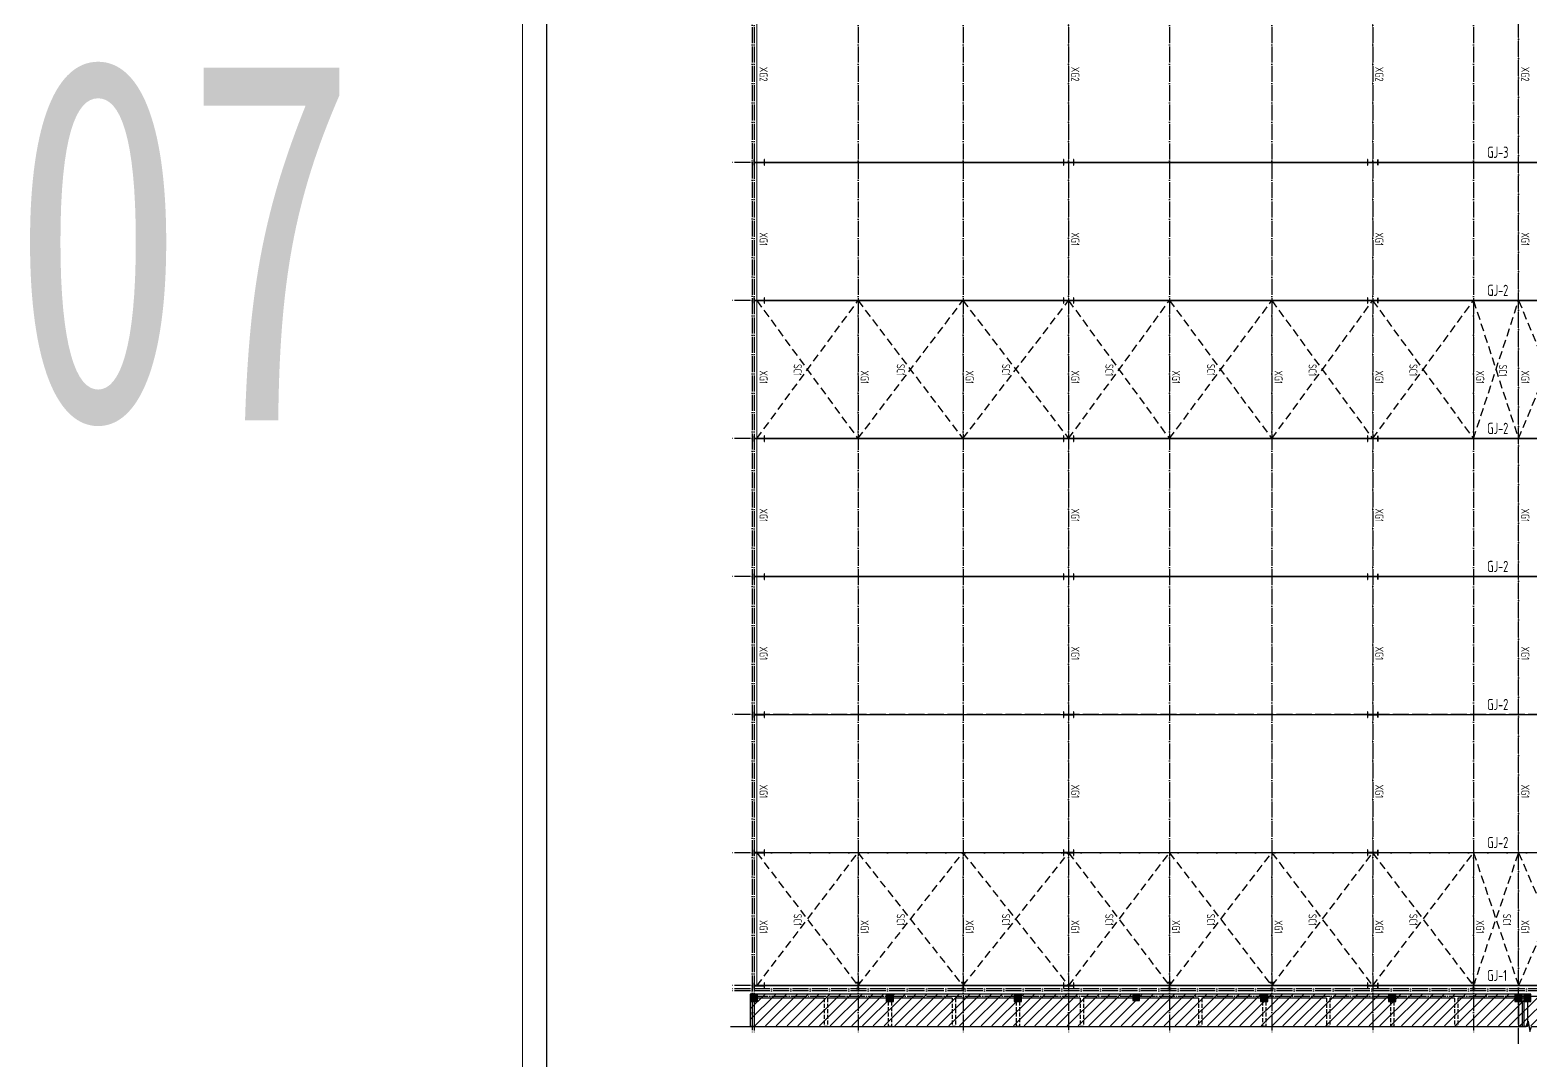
# Model space of a CAD drawing. Extents: x 447413 to 2975780, y -1432727 to 1301644.
# Drawn here: x 2222962 to 2316756, y -302269 to -237819 of the extents above; entities that cross this region are included whole.
import ezdxf
from ezdxf.enums import TextEntityAlignment as Align

# ---------------------------------------------------------------- set-up
doc = ezdxf.new("R2010")
doc.units = 0
doc.header["$LTSCALE"] = 1000
doc.header["$MEASUREMENT"] = 0
for name, pattern in [('DASH', [0.35, 0.25, -0.1]), ('DASHED', [0.75, 0.5, -0.25]), ('DOTE', [2.42, 2, -0.2, 0.02, -0.2])]:
    doc.linetypes.add(name, pattern=pattern)
for name, color, linetype in [('3T_WOOD', 21, 'Continuous'), ('COLUMN', 9, 'Continuous'), ('DIM_SYMB', 3, 'Continuous'), ('DOTE', 1, 'Continuous'), ('PUB_HATCH', 8, 'Continuous'), ('SC', 2, 'Continuous'), ('XG', 5, 'Continuous'), ('图框', 253, 'Continuous'), ('图纸编号', 6, 'Continuous'), ('柱子', 3, 'Continuous')]:
    doc.layers.add(name, color=color, linetype=linetype)
doc.layers.add('WALL', color=140, linetype='Continuous', lineweight=25)
doc.layers.add('钢梁', color=141, linetype='Continuous', lineweight=18)
doc.styles.add('宋体', font='', dxfattribs={"height": 35})
doc.styles.add('楷体', font='tssdeng.shx', dxfattribs={"bigfont": 'hztxt.shx'})
doc.styles.get('宋体').set_extended_font_data('SimSun')

# ---------------------------------------------------------------- blocks, each defined once
blk = doc.blocks.new('A$C6B0021A6')
at = {"layer": '图框', "color": 2, "const_width": 40, "elevation": -84000}
blk.add_lwpolyline([(20, 84120), (118920, 84120), (118920, 20), (20, 20)], close=True, dxfattribs=at)
at = {"layer": '图框', "color": 153, "const_width": 58, "elevation": -84000}
blk.add_lwpolyline([(111420, 1020), (2520, 1020), (2520, 83120), (111420, 83120)], close=True, dxfattribs=at)
blk = doc.blocks.new('_FZH')
blk.add_lwpolyline([(-0.5, -0.5), (0.5, -0.5), (0.5, 0.5), (-0.5, 0.5)], close=True)
at = {"layer": 'PUB_HATCH'}
blk.add_solid([(-0.5, -0.5), (0.5, -0.5), (-0.5, 0.5), (0.5, 0.5)], dxfattribs=at)

msp = doc.modelspace()

# ---------------------------------------------------------------- hatches: boundary and pattern name
at = {"layer": 'PUB_HATCH'}
h = msp.add_hatch(dxfattribs=at)
h.set_pattern_fill('ANSI31', color=256, scale=300, style=0)
h.set_pattern_definition([(45, (2031895.8, -231324.66), (-336.7596, 336.7596), [])])
h.paths.add_polyline_path([(2363985.8, -298107.5), (2267966.1, -298107.5), (2267966.1, -300075.9), (2363985.8, -300075.9)])

# ---------------------------------------------------------------- linework, layer by layer
at = {"layer": '3T_WOOD', "linetype": 'DASH'}
for p, q in [((2272586.1, -298337.5, 126000), (2272586.1, -300102.5, 126000)), ((2272786.1, -298337.5, 126000), (2272786.1, -300102.5, 126000)), ((2276586.1, -298547.5, 126000), (2276586.1, -300102.5, 126000)), ((2276786.1, -298547.5, 126000), (2276786.1, -300102.5, 126000)), ((2280586.1, -298337.5, 126000), (2280586.1, -300102.5, 126000)), ((2280786.1, -298337.5, 126000), (2280786.1, -300102.5, 126000)), ((2284586.1, -298547.5, 126000), (2284586.1, -300102.5, 126000)), ((2284786.1, -298547.5, 126000), (2284786.1, -300102.5, 126000)), ((2288586.1, -298337.5, 126000), (2288586.1, -300102.5, 126000)), ((2288786.1, -298337.5, 126000), (2288786.1, -300102.5, 126000)), ((2295986.1, -298337.5, 126000), (2295986.1, -300102.5, 126000)), ((2296186.1, -298337.5, 126000), (2296186.1, -300102.5, 126000)), ((2299986.1, -298547.5, 126000), (2299986.1, -300102.5, 126000)), ((2300186.1, -298547.5, 126000), (2300186.1, -300102.5, 126000)), ((2303986.1, -298337.5, 126000), (2303986.1, -300102.5, 126000)), ((2304186.1, -298337.5, 126000), (2304186.1, -300102.5, 126000)), ((2307986.1, -298547.5, 126000), (2307986.1, -300102.5, 126000)), ((2308186.1, -298547.5, 126000), (2308186.1, -300102.5, 126000)), ((2311986.1, -298337.5, 126000), (2311986.1, -300102.5, 126000)), ((2312186.1, -298337.5, 126000), (2312186.1, -300102.5, 126000)), ((2272786.1, -300102.5, 126000), (2272586.1, -300102.5, 126000)), ((2276786.1, -300102.5, 126000), (2276586.1, -300102.5, 126000)), ((2280786.1, -300102.5, 126000), (2280586.1, -300102.5, 126000)), ((2284786.1, -300102.5, 126000), (2284586.1, -300102.5, 126000)), ((2288786.1, -300102.5, 126000), (2288586.1, -300102.5, 126000)), ((2296186.1, -300102.5, 126000), (2295986.1, -300102.5, 126000)), ((2300186.1, -300102.5, 126000), (2299986.1, -300102.5, 126000)), ((2304186.1, -300102.5, 126000), (2303986.1, -300102.5, 126000)), ((2308186.1, -300102.5, 126000), (2307986.1, -300102.5, 126000)), ((2312186.1, -300102.5, 126000), (2311986.1, -300102.5, 126000))]:
    msp.add_line(p, q, dxfattribs=at)
at = {"layer": 'DIM_SYMB', "elevation": 126000}
msp.add_lwpolyline([(2266739.9, -300102.5), (2316459.1, -300102.5), (2316573.7, -299787.5), (2316684.8, -300417.5), (2316796.6, -300102.5), (2366515.7, -300102.5)], dxfattribs=at)
at = {"layer": 'DOTE', "color": 8, "linetype": 'DOTE', "ltscale": 0.5}
for p, q in [((2268086.1, -179556.7, 126000), (2268086.1, -300544.1, 126000)), ((2287865.8, -179556.7, 126000), (2287865.8, -300544.1, 126000)), ((2306865.8, -179556.7, 126000), (2306865.8, -300544.1, 126000)), ((2367195, -254727.5, 126000), (2266776.3, -254727.5, 126000)), ((2367195, -263357.5, 126000), (2266776.3, -263357.5, 126000)), ((2367195, -271987.5, 126000), (2266776.3, -271987.5, 126000)), ((2367195, -280617.5, 126000), (2266776.3, -280617.5, 126000)), ((2367195, -289247.5, 126000), (2266776.3, -289247.5, 126000)), ((2367195, -297557.5, 126000), (2266776.3, -297557.5, 126000)), ((2367195, -297877.5, 126000), (2266776.3, -297877.5, 126000)), ((2268086.1, -298227.5, 126000), (2268086.1, -300075.9, 126000))]:
    msp.add_line(p, q, dxfattribs=at)
at = {"layer": 'DOTE', "linetype": 'DOTE', "ltscale": 0.5}
for p, q in [((2315985.9, -301205.1, 126000), (2315985.9, -179166.4, 126000)), ((2367195, -246097.9, 126000), (2266776.3, -246097.9, 126000)), ((2367195, -297757.5, 126000), (2266776.3, -297757.5, 126000))]:
    msp.add_line(p, q, dxfattribs=at)
at = {"layer": 'DOTE', "linetype": 'DOTE', "ltscale": 0.5, "elevation": 126000}
msp.add_lwpolyline([(2268206.1, -179564.3), (2268206.1, -300550.2)], dxfattribs=at)
at = {"layer": 'DOTE', "color": 8, "linetype": 'DOTE', "ltscale": 0.5, "elevation": 126000}
for points in [[(2274706.1, -179564.3), (2274706.1, -300550.2)], [(2281266.1, -179564.3), (2281266.1, -300550.2)], [(2294166.1, -179564.3), (2294166.1, -300550.2)], [(2300566.1, -179564.3), (2300566.1, -300550.2)], [(2313166.1, -179564.3), (2313166.1, -300550.2)], [(2268086.1, -298217.5), (2366515.7, -298217.5)]]:
    msp.add_lwpolyline(points, dxfattribs=at)
at = {"layer": 'SC', "linetype": 'DASHED', "elevation": 126000}
for points in [[(2268382, -254735.5), (2274696.5, -263361.5), (2281263, -254731.5), (2287862.8, -263365.5), (2294163, -254731.5), (2300563, -263365.5), (2306862.8, -254735.5), (2313163, -263365.5), (2315982.9, -254731.5), (2319563, -263365.5), (2325862.8, -254735.5), (2332156.5, -263361.5), (2338563, -254731.5), (2344862.8, -263365.5), (2351063, -254731.5), (2357536.5, -263361.5), (2363512.7, -254735.5)], [(2268382, -263365.5), (2274703, -254731.5), (2281256.5, -263361.5), (2287862.8, -254735.5), (2294163, -263365.5), (2300563, -254731.5), (2306862.8, -263365.5), (2313163, -254731.5), (2315972.9, -263361.5), (2319563, -254731.5), (2325862.8, -263365.5), (2332163, -254731.5), (2338563, -263365.5), (2344862.8, -254735.5), (2351063, -263365.5), (2357543, -254731.5), (2363512.7, -263365.5)], [(2268382, -289255.5), (2274696.5, -297561.5), (2281263, -289251.5), (2287862.8, -297565.5), (2294163, -289251.5), (2300563, -297565.5), (2306862.8, -289255.5), (2313163, -297565.5), (2315982.9, -289251.5), (2319563, -297565.5), (2325862.8, -289255.5), (2332156.5, -297561.5), (2338563, -289251.5), (2344862.8, -297565.5), (2351063, -289251.5), (2357536.5, -297561.5), (2363512.7, -289255.5)], [(2268382, -297565.5), (2274703, -289251.5), (2281256.5, -297561.5), (2287862.8, -289255.5), (2294163, -297565.5), (2300563, -289251.5), (2306862.8, -297565.5), (2313163, -289251.5), (2315982.9, -297565.5), (2319563, -289251.5), (2325862.8, -297565.5), (2332163, -289251.5), (2338563, -297565.5), (2344862.8, -289255.5), (2351063, -297565.5), (2357543, -289251.5), (2363512.7, -297565.5)]]:
    msp.add_lwpolyline(points, dxfattribs=at)
at = {"layer": 'WALL'}
for p, q in [((2272686.1, -298097.5, 126000), (2268416.1, -298097.5, 126000)), ((2276461.1, -298097.5, 126000), (2272686.1, -298097.5, 126000)), ((2280686.1, -298097.5, 126000), (2276911.1, -298097.5, 126000)), ((2284461.1, -298097.5, 126000), (2280686.1, -298097.5, 126000)), ((2288686.1, -298097.5, 126000), (2284911.1, -298097.5, 126000)), ((2291886, -298097.5, 126000), (2288686.1, -298097.5, 126000)), ((2296086.1, -298097.5, 126000), (2292286, -298097.5, 126000)), ((2299861.1, -298097.5, 126000), (2296086.1, -298097.5, 126000)), ((2304086.1, -298097.5, 126000), (2300311.1, -298097.5, 126000)), ((2307861.1, -298097.5, 126000), (2304086.1, -298097.5, 126000)), ((2312086.1, -298097.5, 126000), (2308311.1, -298097.5, 126000)), ((2315756.1, -298097.5, 126000), (2312086.1, -298097.5, 126000)), ((2316306.1, -298097.5, 126000), (2316206.1, -298097.5, 126000)), ((2267966.1, -298547.5, 126000), (2267966.1, -300102.5, 126000)), ((2268206.1, -298547.5, 126000), (2268206.1, -300102.5, 126000)), ((2272586.1, -298337.5, 126000), (2268416.1, -298337.5, 126000)), ((2276461.1, -298337.5, 126000), (2272786.1, -298337.5, 126000)), ((2280586.1, -298337.5, 126000), (2276911.1, -298337.5, 126000)), ((2284461.1, -298337.5, 126000), (2280786.1, -298337.5, 126000)), ((2288586.1, -298337.5, 126000), (2284911.1, -298337.5, 126000)), ((2291886, -298337.5, 126000), (2288786.1, -298337.5, 126000)), ((2295986.1, -298337.5, 126000), (2292286, -298337.5, 126000)), ((2299861.1, -298337.5, 126000), (2296186.1, -298337.5, 126000)), ((2303986.1, -298337.5, 126000), (2300311.1, -298337.5, 126000)), ((2307861.1, -298337.5, 126000), (2304186.1, -298337.5, 126000)), ((2311986.1, -298337.5, 126000), (2308311.1, -298337.5, 126000)), ((2315756.1, -298337.5, 126000), (2312186.1, -298337.5, 126000)), ((2315966.1, -298547.5, 126000), (2315966.1, -300102.5, 126000)), ((2316306.1, -298337.5, 126000), (2316206.1, -298337.5, 126000)), ((2316206.1, -298547.5, 126000), (2316206.1, -300102.5, 126000)), ((2316306.1, -298547.5, 126000), (2316306.1, -300102.5, 126000)), ((2316546.1, -298547.5, 126000), (2316546.1, -300102.5, 126000)), ((2268206.1, -300102.5, 126000), (2267966.1, -300102.5, 126000)), ((2316206.1, -300102.5, 126000), (2315966.1, -300102.5, 126000)), ((2316546.1, -300102.5, 126000), (2316306.1, -300102.5, 126000))]:
    msp.add_line(p, q, dxfattribs=at)
at = {"layer": 'XG', "const_width": 50, "elevation": 126000}
for points in [[(2268382, -297565.5), (2268382, -182646.4)], [(2287862.8, -297565.5), (2287862.8, -182646.4)], [(2306862.8, -297565.5), (2306862.8, -182646.4)], [(2315982.9, -297565.5), (2315982.9, -182646.4)], [(2274703, -263361.5), (2274703, -254731.5)], [(2281263, -263361.5), (2281263, -254731.5)], [(2294163, -263361.5), (2294163, -254731.5)], [(2300563, -263361.5), (2300563, -254731.5)], [(2313163, -263361.5), (2313163, -254731.5)], [(2313163, -263361.5), (2313163, -254731.5)], [(2274703, -297565.5), (2274703, -289251.5)], [(2281263, -297565.5), (2281263, -289251.5)], [(2294163, -297565.5), (2294163, -289251.5)], [(2300563, -297565.5), (2300563, -289251.5)], [(2313163, -297565.5), (2313163, -289251.5)]]:
    msp.add_lwpolyline(points, dxfattribs=at)
at = {"layer": '柱子', "color": 6, "ltscale": 100, "elevation": 126000}
for points in [[(2268842.1, -246093.9), (2268220.1, -246093.9), (2268220.1, -245922.9), (2268206.1, -245922.9), (2268206.1, -246272.9), (2268220.1, -246272.9), (2268220.1, -246101.9), (2268842.1, -246101.9), (2268842.1, -246272.9), (2268856.1, -246272.9), (2268856.1, -245922.9), (2268842.1, -245922.9)], [(2288176.8, -246093.9), (2287554.8, -246093.9), (2287554.8, -245922.9), (2287540.8, -245922.9), (2287540.8, -246272.9), (2287554.8, -246272.9), (2287554.8, -246101.9), (2288176.8, -246101.9), (2288176.8, -246272.9), (2288190.8, -246272.9), (2288190.8, -245922.9), (2288176.8, -245922.9)], [(2307176.8, -246093.9), (2306554.8, -246093.9), (2306554.8, -245922.9), (2306540.8, -245922.9), (2306540.8, -246272.9), (2306554.8, -246272.9), (2306554.8, -246101.9), (2307176.8, -246101.9), (2307176.8, -246272.9), (2307190.8, -246272.9), (2307190.8, -245922.9), (2307176.8, -245922.9)], [(2268842.1, -254723.5), (2268220.1, -254723.5), (2268220.1, -254552.5), (2268206.1, -254552.5), (2268206.1, -254902.5), (2268220.1, -254902.5), (2268220.1, -254731.5), (2268842.1, -254731.5), (2268842.1, -254902.5), (2268856.1, -254902.5), (2268856.1, -254552.5), (2268842.1, -254552.5)], [(2288176.8, -254723.5), (2287554.8, -254723.5), (2287554.8, -254552.5), (2287540.8, -254552.5), (2287540.8, -254902.5), (2287554.8, -254902.5), (2287554.8, -254731.5), (2288176.8, -254731.5), (2288176.8, -254902.5), (2288190.8, -254902.5), (2288190.8, -254552.5), (2288176.8, -254552.5)], [(2307176.8, -254723.5), (2306554.8, -254723.5), (2306554.8, -254552.5), (2306540.8, -254552.5), (2306540.8, -254902.5), (2306554.8, -254902.5), (2306554.8, -254731.5), (2307176.8, -254731.5), (2307176.8, -254902.5), (2307190.8, -254902.5), (2307190.8, -254552.5), (2307176.8, -254552.5)], [(2268842.1, -263353.5), (2268220.1, -263353.5), (2268220.1, -263182.5), (2268206.1, -263182.5), (2268206.1, -263532.5), (2268220.1, -263532.5), (2268220.1, -263361.5), (2268842.1, -263361.5), (2268842.1, -263532.5), (2268856.1, -263532.5), (2268856.1, -263182.5), (2268842.1, -263182.5)], [(2288176.8, -263353.5), (2287554.8, -263353.5), (2287554.8, -263182.5), (2287540.8, -263182.5), (2287540.8, -263532.5), (2287554.8, -263532.5), (2287554.8, -263361.5), (2288176.8, -263361.5), (2288176.8, -263532.5), (2288190.8, -263532.5), (2288190.8, -263182.5), (2288176.8, -263182.5)], [(2307176.8, -263353.5), (2306554.8, -263353.5), (2306554.8, -263182.5), (2306540.8, -263182.5), (2306540.8, -263532.5), (2306554.8, -263532.5), (2306554.8, -263361.5), (2307176.8, -263361.5), (2307176.8, -263532.5), (2307190.8, -263532.5), (2307190.8, -263182.5), (2307176.8, -263182.5)], [(2268842.1, -271983.5), (2268220.1, -271983.5), (2268220.1, -271812.5), (2268206.1, -271812.5), (2268206.1, -272162.5), (2268220.1, -272162.5), (2268220.1, -271991.5), (2268842.1, -271991.5), (2268842.1, -272162.5), (2268856.1, -272162.5), (2268856.1, -271812.5), (2268842.1, -271812.5)], [(2288176.8, -271983.5), (2287554.8, -271983.5), (2287554.8, -271812.5), (2287540.8, -271812.5), (2287540.8, -272162.5), (2287554.8, -272162.5), (2287554.8, -271991.5), (2288176.8, -271991.5), (2288176.8, -272162.5), (2288190.8, -272162.5), (2288190.8, -271812.5), (2288176.8, -271812.5)], [(2307176.8, -271983.5), (2306554.8, -271983.5), (2306554.8, -271812.5), (2306540.8, -271812.5), (2306540.8, -272162.5), (2306554.8, -272162.5), (2306554.8, -271991.5), (2307176.8, -271991.5), (2307176.8, -272162.5), (2307190.8, -272162.5), (2307190.8, -271812.5), (2307176.8, -271812.5)], [(2268842.1, -280613.5), (2268220.1, -280613.5), (2268220.1, -280442.5), (2268206.1, -280442.5), (2268206.1, -280792.5), (2268220.1, -280792.5), (2268220.1, -280621.5), (2268842.1, -280621.5), (2268842.1, -280792.5), (2268856.1, -280792.5), (2268856.1, -280442.5), (2268842.1, -280442.5)], [(2288176.8, -280613.5), (2287554.8, -280613.5), (2287554.8, -280442.5), (2287540.8, -280442.5), (2287540.8, -280792.5), (2287554.8, -280792.5), (2287554.8, -280621.5), (2288176.8, -280621.5), (2288176.8, -280792.5), (2288190.8, -280792.5), (2288190.8, -280442.5), (2288176.8, -280442.5)], [(2307176.8, -280613.5), (2306554.8, -280613.5), (2306554.8, -280442.5), (2306540.8, -280442.5), (2306540.8, -280792.5), (2306554.8, -280792.5), (2306554.8, -280621.5), (2307176.8, -280621.5), (2307176.8, -280792.5), (2307190.8, -280792.5), (2307190.8, -280442.5), (2307176.8, -280442.5)], [(2268842.1, -289243.5), (2268220.1, -289243.5), (2268220.1, -289072.5), (2268206.1, -289072.5), (2268206.1, -289422.5), (2268220.1, -289422.5), (2268220.1, -289251.5), (2268842.1, -289251.5), (2268842.1, -289422.5), (2268856.1, -289422.5), (2268856.1, -289072.5), (2268842.1, -289072.5)], [(2288176.8, -289243.5), (2287554.8, -289243.5), (2287554.8, -289072.5), (2287540.8, -289072.5), (2287540.8, -289422.5), (2287554.8, -289422.5), (2287554.8, -289251.5), (2288176.8, -289251.5), (2288176.8, -289422.5), (2288190.8, -289422.5), (2288190.8, -289072.5), (2288176.8, -289072.5)], [(2307176.8, -289243.5), (2306554.8, -289243.5), (2306554.8, -289072.5), (2306540.8, -289072.5), (2306540.8, -289422.5), (2306554.8, -289422.5), (2306554.8, -289251.5), (2307176.8, -289251.5), (2307176.8, -289422.5), (2307190.8, -289422.5), (2307190.8, -289072.5), (2307176.8, -289072.5)], [(2268842.1, -297553.5), (2268220.1, -297553.5), (2268220.1, -297382.5), (2268206.1, -297382.5), (2268206.1, -297732.5), (2268220.1, -297732.5), (2268220.1, -297561.5), (2268842.1, -297561.5), (2268842.1, -297732.5), (2268856.1, -297732.5), (2268856.1, -297382.5), (2268842.1, -297382.5)], [(2288176.8, -297553.5), (2287554.8, -297553.5), (2287554.8, -297382.5), (2287540.8, -297382.5), (2287540.8, -297732.5), (2287554.8, -297732.5), (2287554.8, -297561.5), (2288176.8, -297561.5), (2288176.8, -297732.5), (2288190.8, -297732.5), (2288190.8, -297382.5), (2288176.8, -297382.5)], [(2307176.8, -297553.5), (2306554.8, -297553.5), (2306554.8, -297382.5), (2306540.8, -297382.5), (2306540.8, -297732.5), (2306554.8, -297732.5), (2306554.8, -297561.5), (2307176.8, -297561.5), (2307176.8, -297732.5), (2307190.8, -297732.5), (2307190.8, -297382.5), (2307176.8, -297382.5)]]:
    msp.add_lwpolyline(points, close=True, dxfattribs=at)
for points in [[(2274806.1, -297378.5), (2274806.1, -297357.5), (2274606.1, -297357.5), (2274606.1, -297378.5), (2274686.6, -297378.5, -0.4142136), (2274699.6, -297391.5), (2274699.6, -297723.5, -0.4142136), (2274686.6, -297736.5), (2274606.1, -297736.5), (2274606.1, -297757.5), (2274806.1, -297757.5), (2274806.1, -297736.5), (2274725.6, -297736.5, -0.4142136), (2274712.6, -297723.5), (2274712.6, -297391.5, -0.4142136), (2274725.6, -297378.5)], [(2281366.1, -297378.5), (2281366.1, -297357.5), (2281166.1, -297357.5), (2281166.1, -297378.5), (2281246.6, -297378.5, -0.4142136), (2281259.6, -297391.5), (2281259.6, -297723.5, -0.4142136), (2281246.6, -297736.5), (2281166.1, -297736.5), (2281166.1, -297757.5), (2281366.1, -297757.5), (2281366.1, -297736.5), (2281285.6, -297736.5, -0.4142136), (2281272.6, -297723.5), (2281272.6, -297391.5, -0.4142136), (2281285.6, -297378.5)], [(2294266.1, -297378.5), (2294266.1, -297357.5), (2294066.1, -297357.5), (2294066.1, -297378.5), (2294146.6, -297378.5, -0.4142136), (2294159.6, -297391.5), (2294159.6, -297723.5, -0.4142136), (2294146.6, -297736.5), (2294066.1, -297736.5), (2294066.1, -297757.5), (2294266.1, -297757.5), (2294266.1, -297736.5), (2294185.6, -297736.5, -0.4142136), (2294172.6, -297723.5), (2294172.6, -297391.5, -0.4142136), (2294185.6, -297378.5)], [(2300666.1, -297378.5), (2300666.1, -297357.5), (2300466.1, -297357.5), (2300466.1, -297378.5), (2300546.6, -297378.5, -0.4142136), (2300559.6, -297391.5), (2300559.6, -297723.5, -0.4142136), (2300546.6, -297736.5), (2300466.1, -297736.5), (2300466.1, -297757.5), (2300666.1, -297757.5), (2300666.1, -297736.5), (2300585.6, -297736.5, -0.4142136), (2300572.6, -297723.5), (2300572.6, -297391.5, -0.4142136), (2300585.6, -297378.5)], [(2313266.1, -297378.5), (2313266.1, -297357.5), (2313066.1, -297357.5), (2313066.1, -297378.5), (2313146.6, -297378.5, -0.4142136), (2313159.6, -297391.5), (2313159.6, -297723.5, -0.4142136), (2313146.6, -297736.5), (2313066.1, -297736.5), (2313066.1, -297757.5), (2313266.1, -297757.5), (2313266.1, -297736.5), (2313185.6, -297736.5, -0.4142136), (2313172.6, -297723.5), (2313172.6, -297391.5, -0.4142136), (2313185.6, -297378.5)]]:
    msp.add_lwpolyline(points, format="xyb", close=True, dxfattribs=at)
at = {"layer": '钢梁', "lineweight": 35, "const_width": 100, "elevation": 126000}
for points in [[(2268856.1, -246097.9), (2363095.8, -246097.9)], [(2268856.1, -254727.5), (2363095.8, -254727.5)], [(2268856.1, -263357.5), (2363095.8, -263357.5)], [(2268856.1, -271987.5), (2363095.8, -271987.5)], [(2268856.1, -280617.5), (2363095.8, -280617.5)], [(2268856.1, -289247.5), (2363095.8, -289247.5)], [(2268856.1, -297557.5), (2363095.8, -297557.5)]]:
    msp.add_lwpolyline(points, dxfattribs=at)

# ---------------------------------------------------------------- block references
at = {"xscale": 1.5, "yscale": 1.5, "zscale": 1.5, "rotation": 270}
msp.add_blockref('A$C6B0021A6', (2253712, -166547.5, 126000), dxfattribs=at)
at = {"layer": 'COLUMN'}
for p, xscale, yscale, zscale, rotation in [((2268191.1, -298322.5, 126000), 450, 450, 450, 90), ((2276686.1, -298322.5, 126000), 450, 450, 450, 90), ((2284686.1, -298322.5, 126000), 450, 450, 450, 90), ((2292086, -298297.5, 126000), 400, 400, 400, 270), ((2300086.1, -298322.5, 126000), 450, 450, 450, 90), ((2308086.1, -298322.5, 126000), 450, 450, 450, 90), ((2315981.1, -298322.5, 126000), 450, 450, 450, 90), ((2316531.1, -298322.5, 126000), 450, 450, 450, 90)]:
    msp.add_blockref('_FZH', p, dxfattribs=dict(at, xscale=xscale, yscale=yscale, zscale=zscale, rotation=rotation))

# ---------------------------------------------------------------- texts
at = {"layer": 'SC', "linetype": 'DASHED', "style": '楷体', "width": 0.7}
for p in [(2270684.6, -259074.4, 126000), (2277125.1, -259072.4, 126000), (2283704.9, -259074.4, 126000), (2290158.2, -259076.4, 126000), (2296508.3, -259074.4, 126000), (2302858.2, -259076.4, 126000), (2309158.2, -259076.4, 126000), (2314750.1, -259113.7, 126000), (2270684.6, -293447.2, 126000), (2277125.1, -293445.2, 126000), (2283704.9, -293447.2, 126000), (2290158.2, -293449.2, 126000), (2296508.3, -293447.2, 126000), (2302858.2, -293449.2, 126000), (2309158.2, -293449.2, 126000), (2315008.2, -293447.2, 126000)]:
    msp.add_text('SC1', height=500, rotation=269.999997, dxfattribs=at).set_placement(p, align=Align.CENTER)
at = {"layer": 'XG', "color": 3, "style": '楷体', "width": 0.7}
for p in [(2268550.1, -240579.3, 126000), (2288030.8, -240579.3, 126000), (2307030.8, -240579.3, 126000), (2316150.9, -240579.3, 126000)]:
    msp.add_text('XG2', height=500, rotation=269.999997, dxfattribs=at).set_placement(p, align=Align.CENTER)
at = {"layer": 'XG', "color": 7, "style": '楷体', "width": 0.7}
for p in [(2268550.1, -250894, 126000), (2288030.8, -250894, 126000), (2307030.8, -250894, 126000), (2316150.9, -250894, 126000), (2268550.1, -259523.8, 126000), (2274871, -259523.8, 126000), (2281431, -259523.8, 126000), (2288030.8, -259523.8, 126000), (2294331, -259523.8, 126000), (2300731, -259523.8, 126000), (2307030.8, -259523.8, 126000), (2313331, -259523.8, 126000), (2316150.9, -259523.8, 126000), (2268550.1, -268153.8, 126000), (2288030.8, -268153.8, 126000), (2307030.8, -268153.8, 126000), (2316150.9, -268153.8, 126000), (2268550.1, -276783.8, 126000), (2288030.8, -276783.8, 126000), (2307030.8, -276783.8, 126000), (2316150.9, -276783.8, 126000), (2268550.1, -285413.8, 126000), (2288030.8, -285413.8, 126000), (2307030.8, -285413.8, 126000), (2316150.9, -285413.8, 126000), (2268550.1, -293883.8, 126000), (2274871, -293883.8, 126000), (2281431, -293883.8, 126000), (2288030.8, -293883.8, 126000), (2294331, -293883.8, 126000), (2300731, -293883.8, 126000), (2307030.8, -293883.8, 126000), (2313331, -293883.8, 126000), (2316150.9, -293883.8, 126000)]:
    msp.add_text('XG1', height=500, rotation=269.999997, dxfattribs=at).set_placement(p, align=Align.CENTER)
at = {"layer": '图纸编号', "color": 6, "style": '宋体', "width": 0.7}
msp.add_text('07', height=22683.54, dxfattribs=at).set_placement((2221817.1, -262209.4, 126000))
at = {"layer": '钢梁', "color": 6, "lineweight": 35, "style": '楷体', "width": 0.7}
for s, p in [('GJ-3', (2314021, -245813, 126000)), ('GJ-2', (2314021, -254442.6, 126000)), ('GJ-2', (2314021, -263072.6, 126000)), ('GJ-2', (2314021, -271702.6, 126000)), ('GJ-2', (2314021, -280332.6, 126000)), ('GJ-2', (2314021, -288962.6, 126000)), ('GJ-1', (2314021, -297272.6, 126000))]:
    msp.add_text(s, height=700, dxfattribs=at).set_placement(p)

doc.saveas('drawing.dxf')
